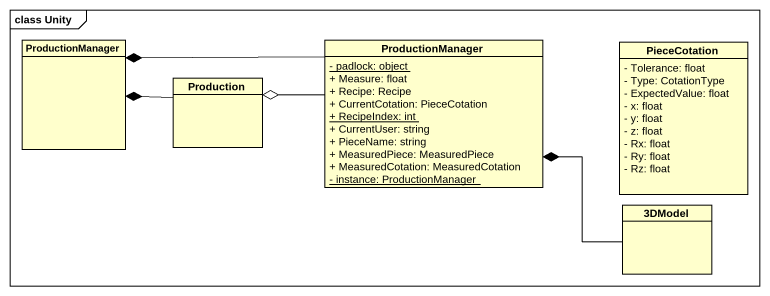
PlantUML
@startuml
mainframe class Unity
hide circle
hide empty members
skinparam classAttributeIconSize 0
class ProductionManager
class "ProductionManager" as ProductionManager_2 {
  {static} - padlock: object
  + Measure: float
  + Recipe: Recipe
  + CurrentCotation: PieceCotation
  {static} + RecipeIndex: int
  + CurrentUser: string
  + PieceName: string
  + MeasuredPiece: MeasuredPiece
  + MeasuredCotation: MeasuredCotation
  {static} - instance: ProductionManager
}
class PieceCotation {
  - Tolerance: float
  - Type: CotationType
  - ExpectedValue: float
  - x: float
  - y: float
  - z: float
  - Rx: float
  - Ry: float
  - Rz: float
}
class Production
class "3DModel" as c3DModel
ProductionManager_2 -left-* ProductionManager
ProductionManager_2 -left-o Production
Production -left-* ProductionManager
c3DModel -left-* ProductionManager_2
@enduml
